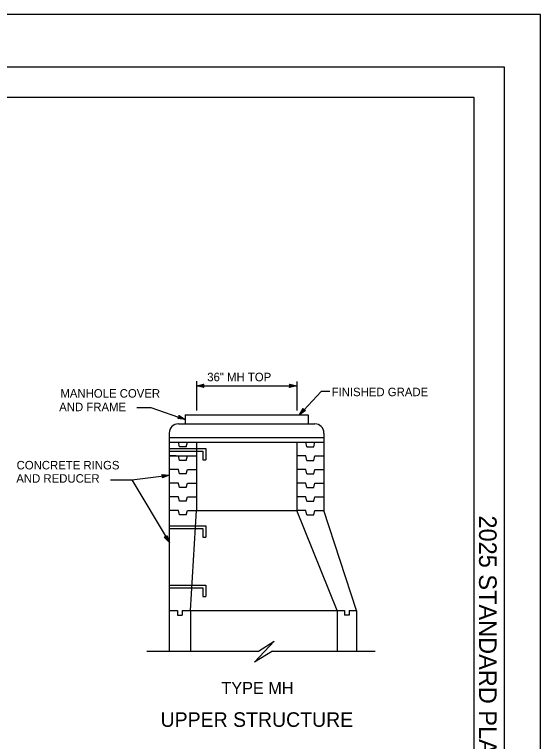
# Model space of a CAD drawing. Extents: x -880 to 880, y -472 to 714.
# Drawn here: x 447 to 880, y 115 to 714 of the extents above; entities that cross this region are included whole.
import ezdxf

# ---------------------------------------------------------------- set-up
doc = ezdxf.new("R2010")
doc.units = 0
for name, color, linetype in [('align_CULVERT', 7, 'Continuous'), ('align_CULVERT-anno', 7, 'Continuous'), ('border_PLOTTING-ELEMENTS', 7, 'Continuous'), ('border_rw_22x34_Cut_Lines', 7, 'Continuous'), ('border_SHEET', 7, 'Continuous'), ('border_WITHIN-BORDER-anno', 7, 'Continuous')]:
    doc.layers.add(name, color=color, linetype=linetype)

msp = doc.modelspace()

# ---------------------------------------------------------------- linework, layer by layer
at = {"layer": 'align_CULVERT'}
for p, q in [((587.63, 383.8), (688.88, 383.8)), ((587.63, 383.8), (587.63, 376.3)), ((688.88, 383.8), (688.88, 376.3)), ((582, 376.3), (694.5, 376.3)), ((574.5, 368.8), (574.5, 189.02)), ((702, 368.8), (702, 305.05)), ((574.5, 365.05), (702, 365.05)), ((574.5, 361.3), (702, 361.3)), ((582.98, 357.55), (582, 361.3)), ((588.53, 357.55), (589.51, 361.3)), ((597, 361.3), (597, 305.05)), ((679.5, 361.3), (679.5, 305.05)), ((687.98, 357.55), (687, 361.3)), ((693.53, 357.55), (694.51, 361.3)), ((574.5, 356.05), (604.5, 356.05)), ((574.5, 353.8), (602.25, 353.8)), ((588.53, 357.55), (582.98, 357.55)), ((602.25, 353.8), (602.25, 346.68)), ((604.5, 356.05), (604.5, 346.68)), ((687.98, 357.55), (693.53, 357.55)), ((574.5, 350.05), (597, 350.05)), ((580.06, 350.05), (574.51, 350.05)), ((582.98, 346.3), (582, 350.05)), ((588.53, 346.3), (589.51, 350.05)), ((687, 350.05), (679.5, 350.05)), ((687.98, 346.3), (687, 350.05)), ((693.53, 346.3), (694.51, 350.05)), ((694.51, 350.05), (702, 350.05)), ((588.53, 346.3), (582.98, 346.3)), ((602.25, 346.68), (604.5, 346.68)), ((687.98, 346.3), (693.53, 346.3)), ((582, 338.8), (574.51, 338.8)), ((582.98, 335.05), (582, 338.8)), ((588.53, 335.05), (589.51, 338.8)), ((589.51, 338.8), (597.01, 338.8)), ((687, 338.8), (679.5, 338.8)), ((687.98, 335.05), (687, 338.8)), ((693.53, 335.05), (694.51, 338.8)), ((694.51, 338.8), (702, 338.8)), ((588.53, 335.05), (582.98, 335.05)), ((687.98, 335.05), (693.53, 335.05)), ((582, 327.55), (574.51, 327.55)), ((582.98, 323.8), (582, 327.55)), ((588.53, 323.8), (582.98, 323.8)), ((588.53, 323.8), (589.51, 327.55)), ((589.51, 327.55), (597.01, 327.55)), ((687, 327.55), (679.5, 327.55)), ((687.98, 323.8), (687, 327.55)), ((687.98, 323.8), (693.53, 323.8)), ((693.53, 323.8), (694.51, 327.55)), ((694.51, 327.55), (702, 327.55)), ((582, 316.3), (574.51, 316.3)), ((582.98, 312.55), (582, 316.3)), ((588.53, 312.55), (582.98, 312.55)), ((588.53, 312.55), (589.51, 316.3)), ((589.51, 316.3), (597.01, 316.3)), ((687, 316.3), (679.5, 316.3)), ((687.98, 312.55), (687, 316.3)), ((687.98, 312.55), (693.53, 312.55)), ((693.53, 312.55), (694.51, 316.3)), ((694.51, 316.3), (702, 316.3)), ((582, 305.05), (574.51, 305.05)), ((582.98, 301.3), (582, 305.05)), ((588.53, 301.3), (582.98, 301.3)), ((588.53, 301.3), (589.51, 305.05)), ((589.51, 305.05), (597, 305.05)), ((591.95, 222.55), (597, 305.05)), ((597, 305.05), (679.5, 305.05)), ((687, 305.05), (679.5, 305.05)), ((712.83, 222.55), (679.5, 305.05)), ((687.98, 301.3), (687, 305.05)), ((687.98, 301.3), (693.53, 301.3)), ((693.53, 301.3), (694.51, 305.05)), ((694.51, 305.05), (702, 305.05)), ((728.81, 222.55), (702, 305.05)), ((574.5, 292.3), (604.5, 292.3)), ((574.5, 290.05), (602.25, 290.05)), ((602.25, 290.05), (602.25, 282.93)), ((604.5, 292.3), (604.5, 282.93)), ((602.25, 282.93), (604.5, 282.93)), ((574.5, 243.55), (604.5, 243.55)), ((574.5, 241.3), (602.25, 241.3)), ((602.25, 241.3), (602.25, 234.18)), ((604.5, 243.55), (604.5, 234.18)), ((602.25, 234.18), (604.5, 234.18)), ((574.5, 222.55), (581.36, 222.55)), ((581.36, 222.55), (581.36, 218.8)), ((585.11, 222.55), (585.11, 218.8)), ((585.11, 222.55), (591.97, 222.55)), ((591.97, 222.55), (712.83, 222.55)), ((591.97, 222.54), (591.97, 189.02)), ((712.83, 222.56), (712.83, 189.02)), ((712.83, 222.55), (718.97, 222.55)), ((718.97, 222.55), (718.97, 218.75)), ((722.72, 222.55), (722.72, 218.75)), ((722.72, 222.55), (728.81, 222.55)), ((728.81, 222.57), (728.81, 189.02)), ((581.36, 218.8), (585.11, 218.8)), ((722.72, 218.75), (718.97, 218.75))]:
    msp.add_line(p, q, dxfattribs=at)
for centre, start, end in [((582, 368.8), 90, 180), ((694.5, 368.8), 0, 90)]:
    msp.add_arc(centre, 7.5, start, end, dxfattribs=at)
at = {"layer": 'align_CULVERT-anno'}
for p, q in [((597, 411.46), (597, 387.42)), ((597, 407.75), (679.5, 407.75)), ((679.5, 411.22), (679.5, 387.42)), ((543.56, 330.37), (574.5, 278.91)), ((644.63, 180.02), (660.83, 197.39)), ((647.93, 189.02), (660.83, 197.39)), ((556.12, 189.02), (647.93, 189.02)), ((659.48, 189.02), (644.63, 180.02)), ((659.48, 189.02), (744.27, 189.02))]:
    msp.add_line(p, q, dxfattribs=at)
for points in [[(602.91, 406.43), (597, 407.75), (602.91, 409.06), (602.7, 408.71), (598.37, 407.75), (602.7, 406.78), (602.49, 407.13), (599.72, 407.75), (602.49, 408.36), (602.28, 408.01), (601.08, 407.75), (602.28, 407.48), (602.12, 407.75), (602.91, 409.06), (602.12, 407.75)], [(673.6, 409.07), (679.5, 407.75), (673.6, 406.44), (673.81, 406.79), (678.13, 407.75), (673.8, 408.72), (674.01, 408.37), (676.78, 407.75), (674.02, 407.14), (674.23, 407.49), (675.42, 407.75), (674.22, 408.02), (674.38, 407.75), (673.6, 406.44), (674.38, 407.75)], [(686.72, 387.25), (681.75, 383.8), (684.79, 389.03), (684.91, 388.64), (682.67, 384.81), (686.32, 387.33), (685.93, 387.42), (683.59, 385.8), (685.02, 388.25), (685.13, 387.86), (684.52, 386.8), (685.53, 387.5), (685.22, 387.57), (684.79, 389.03), (685.22, 387.57)], [(582.5, 383.26), (587.63, 380.05), (581.62, 380.78), (581.94, 381.04), (586.33, 380.51), (582.58, 382.86), (582.66, 382.46), (585.06, 380.96), (582.25, 381.3), (582.56, 381.56), (583.78, 381.41), (582.74, 382.07), (582.8, 381.76), (581.62, 380.78), (582.8, 381.76)], [(568.47, 334.53), (574.5, 334.07), (568.84, 331.93), (569, 332.31), (573.15, 333.87), (568.72, 334.22), (568.98, 333.9), (571.81, 333.69), (569.16, 332.68), (569.32, 333.06), (570.46, 333.49), (569.24, 333.59), (569.44, 333.34), (568.84, 331.93), (569.44, 333.34)], [(572.58, 284.42), (574.57, 278.71), (570.34, 283.03), (570.75, 283.04), (573.85, 279.87), (572.39, 284.06), (572.2, 283.7), (573.14, 281.02), (571.16, 283.05), (571.57, 283.05), (572.42, 282.18), (572.02, 283.34), (571.87, 283.06), (570.34, 283.03), (571.87, 283.06)]]:
    msp.add_lwpolyline(points, close=True, dxfattribs=at)
for points in [[(706.79, 402.93), (699.62, 402.93), (681.75, 383.8)], [(547.87, 389.97), (559.17, 389.97), (587.63, 380.05)], [(526.15, 330.37), (543.56, 330.37), (574.5, 334.07)]]:
    msp.add_lwpolyline(points, dxfattribs=at)
at = {"layer": 'border_PLOTTING-ELEMENTS'}
for points in [[(-879.61, -472.44), (880.4, -472.44), (880.4, 713.56), (-879.61, 713.56)], [(-849.6, 670.56), (850.4, 670.56), (850.4, -429.44), (-849.6, -429.44)]]:
    msp.add_lwpolyline(points, close=True, dxfattribs=at)
at = {"layer": 'border_rw_22x34_Cut_Lines'}
msp.add_lwpolyline([(-849.6, 670.56), (850.4, 670.56), (850.4, -429.44), (-849.6, -429.44)], close=True, dxfattribs=at)
at = {"layer": 'border_SHEET'}
for p, q in [((-799.6, 645.56), (825.4, 645.56)), ((825.4, 645.56), (825.4, -404.44))]:
    msp.add_line(p, q, dxfattribs=at)

# ---------------------------------------------------------------- texts
at = {"layer": 'align_CULVERT-anno'}
for s, height, p in [('36" MH TOP', 7, (605.79, 411.46)), ('MANHOLE COVER', 7, (484.76, 397.96)), ('FINISHED GRADE', 7, (708.28, 399.15)), ('AND FRAME', 7, (483.78, 386.78)), ('CONCRETE RINGS', 7, (448.68, 338.82)), ('AND REDUCER', 7, (448.44, 327.89)), ('TYPE MH', 10, (617.48, 153.73)), ('UPPER STRUCTURE', 12, (567.33, 126.74))]:
    msp.add_text(s, height=height, dxfattribs=at).set_placement(p)
at = {"layer": 'border_WITHIN-BORDER-anno'}
msp.add_text('2025 STANDARD PLAN D91B', height=14.5, rotation=270, dxfattribs=at).set_placement((829.77, 300.9))

doc.saveas('drawing.dxf')
